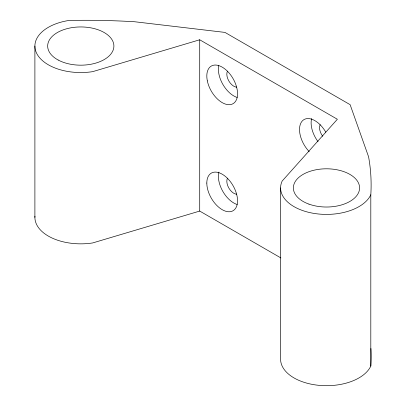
<?xml version="1.0" encoding="UTF-8"?>
<svg xmlns="http://www.w3.org/2000/svg" width="406" height="406" viewBox="0 0 406 406"><rect width="100%" height="100%" fill="white"/><g stroke="black" fill="none" stroke-linecap="round" stroke-linejoin="round"><path stroke-width="0.61" d="M370.81 194.768A45.893 26.497 0 0 1 314.604 213.505A45.893 26.497 0 0 1 282.155 181.056L337.361 119.252L199.716 39.783L92.664 71.654A45.893 26.497 0 0 1 36.459 52.917A45.893 26.497 0 0 1 68.913 20.467A471.092 271.984 0 0 1 134.716 21.757L224.96 32.409L350.124 104.672L368.582 156.777A471.092 271.984 0 0 1 370.81 194.768L370.81 366.06A45.893 26.497 0 0 1 320.491 385.472A45.893 26.497 0 0 1 280.592 359.203L280.592 187.912M280.876 257.932L199.716 211.074L92.664 242.945A45.893 26.497 0 0 1 34.941 216.205M199.716 39.783L199.716 211.074M34.896 46.061L34.896 217.352M236.708 194.21A9.835 5.679 60 0 1 228.852 188.074A9.835 5.679 60 0 1 227.467 178.204M370.927 348.505A471.092 271.984 0 0 1 370.81 366.06M236.708 87.153A9.835 5.679 60 0 1 228.852 81.017A9.835 5.679 60 0 1 227.467 71.146M309.22 151.616A21.736 12.55 60 0 1 302.054 121.232A21.736 12.55 60 0 1 325.764 132.123M322.699 136.259A9.835 5.679 60 0 1 320.182 124.672M237.19 97.455A21.736 12.55 60 0 1 218.783 65.574M318.04 141.664A21.736 12.55 60 0 1 311.635 118.542M237.19 204.517A21.736 12.55 60 0 1 218.92 172.073M58.17 60.022A33.109 19.112 0 0 0 113.035 50.39A33.109 19.112 0 0 0 71.157 27.77A33.109 19.112 0 0 0 58.17 60.022M308.981 204.137A33.109 19.112 0 0 0 359.574 188.546A33.109 19.112 0 0 0 310.894 171.048A33.109 19.112 0 0 0 308.981 204.137M206.811 183.055A21.736 12.55 60 0 0 229.862 211.734A21.736 12.55 60 0 0 229.862 180.995A21.736 12.55 60 0 0 206.811 183.055M207.334 80.89A21.736 12.55 60 0 0 233.049 103.692A21.736 12.55 60 0 0 226.157 70.025A21.736 12.55 60 0 0 207.334 80.89"/></g></svg>
